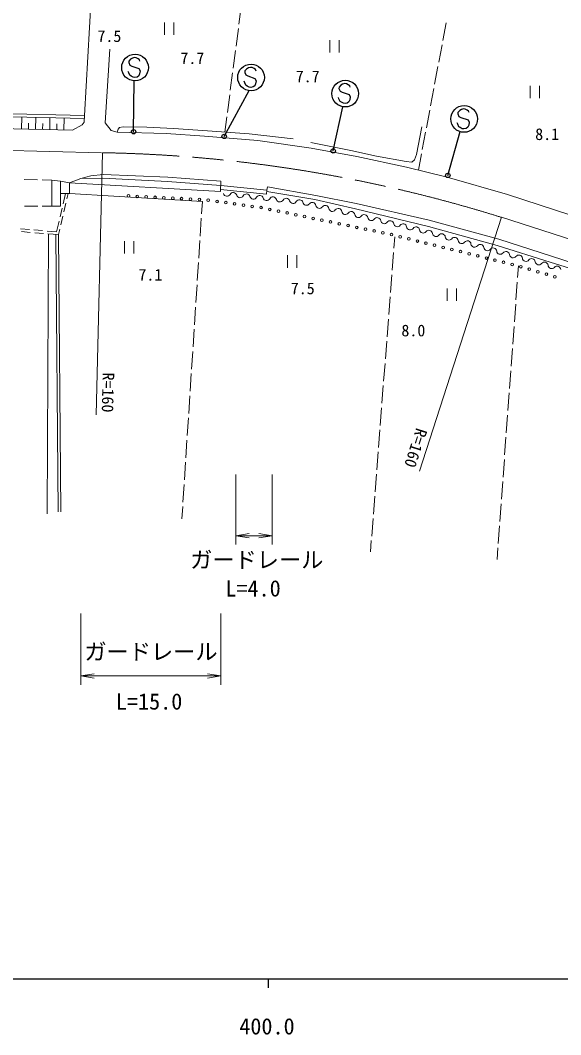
# Model space of a CAD drawing. Units: millimetres, scale not verified. Extents: x 40000 to 680000, y 20000 to 380000.
# Drawn here: x 440072 to 500919, y 198715 to 312831 of the extents above; entities that cross this region are included whole.
import ezdxf
from ezdxf.enums import TextEntityAlignment as Align

# ---------------------------------------------------------------- set-up
doc = ezdxf.new("R2010")
doc.units = ezdxf.units.MM
doc.header["$LTSCALE"] = 1000
doc.linetypes.add('CHAIN', pattern=[18.5, 12, -1.5, 3.5, -1.5])
for name, color, linetype, lineweight in [('M-BMK', 2, 'CHAIN', 13), ('M-STR-HTXT', 7, 'Continuous', 13), ('M-STR-STRC', 7, 'Continuous', 25), ('M-TTL-BAND', 7, 'Continuous', 25), ('M-WORK', 1, 'Continuous', 13)]:
    doc.layers.add(name, color=color, linetype=linetype, lineweight=lineweight)
doc.styles.add('ＭＳ ゴシック', font='')
doc.styles.get('ＭＳ ゴシック').set_extended_font_data('MS Gothic')

# ---------------------------------------------------------------- blocks, each defined once
blk = doc.blocks.new('open_arrow')
at = {"color": 0, "linetype": 'Continuous', "lineweight": -2}
blk.add_lwpolyline([(7.5, 1.25), (0, 0), (7.5, -1.25)], dxfattribs=at)

msp = doc.modelspace()

# ---------------------------------------------------------------- linework, layer by layer
at = {"layer": 'M-BMK'}
for p, q in [((363244, 299990), (449312, 297936)), ((494235, 290666), (548111, 273298))]:
    msp.add_line(p, q, dxfattribs=at)
msp.add_arc((446473, 137961), 160000, 72.63187, 88.98327, dxfattribs=at)
at = {"layer": 'M-STR-HTXT'}
for p, q in [((449312, 297936), (448608, 268443)), ((494235, 290666), (485032, 262120)), ((464351, 261731), (464351, 253844)), ((468444, 261731), (468444, 253844)), ((464351, 254844), (468444, 254844)), ((446905, 246084), (446905, 238079)), ((462647, 246084), (462647, 238079)), ((446905, 239079), (462647, 239079))]:
    msp.add_line(p, q, dxfattribs=at)
at = {"layer": 'M-STR-STRC'}
for p, q in [((452306, 308240), (452282, 308070)), ((452499, 308448), (452306, 308240)), ((452696, 308587), (452499, 308448)), ((452945, 308637), (452696, 308587)), ((453118, 308613), (452945, 308637)), ((453335, 308504), (453118, 308613)), ((453500, 308392), (453335, 308504)), ((453551, 308225), (453500, 308392)), ((452286, 306907), (452227, 307072)), ((452282, 308070), (452411, 307796)), ((452411, 307796), (452637, 307686)), ((452637, 307686), (453436, 307403)), ((453436, 307403), (453556, 307144)), ((453556, 307144), (453511, 306803)), ((465367, 307132), (465344, 306961)), ((465560, 307340), (465367, 307132)), ((465757, 307479), (465560, 307340)), ((466006, 307529), (465757, 307479)), ((466180, 307505), (466006, 307529)), ((466396, 307396), (466180, 307505)), ((466561, 307284), (466396, 307396)), ((466612, 307117), (466561, 307284)), ((452412, 306641), (452286, 306907)), ((452567, 306531), (452412, 306641)), ((452786, 306418), (452567, 306531)), ((452967, 306393), (452786, 306418)), ((452833, 300296), (452886, 306014)), ((453218, 306436), (452967, 306393)), ((453405, 306580), (453218, 306436)), ((453511, 306803), (453405, 306580)), ((465347, 305799), (465289, 305964)), ((465344, 306961), (465472, 306688)), ((465472, 306688), (465698, 306578)), ((465698, 306578), (466497, 306295)), ((466497, 306295), (466617, 306036)), ((466617, 306036), (466573, 305695)), ((463032, 299767), (465827, 304919)), ((465473, 305533), (465347, 305799)), ((465628, 305422), (465473, 305533)), ((465847, 305310), (465628, 305422)), ((466028, 305284), (465847, 305310)), ((466279, 305327), (466028, 305284)), ((466466, 305471), (466279, 305327)), ((466573, 305695), (466466, 305471)), ((475975, 305311), (475951, 305141)), ((475951, 305141), (476079, 304867)), ((476167, 305519), (475975, 305311)), ((476079, 304867), (476306, 304757)), ((476364, 305658), (476167, 305519)), ((476306, 304757), (477104, 304474)), ((476613, 305709), (476364, 305658)), ((476787, 305684), (476613, 305709)), ((477003, 305575), (476787, 305684)), ((477168, 305464), (477003, 305575)), ((477220, 305296), (477168, 305464)), ((475954, 303978), (475896, 304143)), ((476080, 303712), (475954, 303978)), ((476235, 303602), (476080, 303712)), ((476455, 303489), (476235, 303602)), ((477073, 303651), (476886, 303507)), ((477180, 303874), (477073, 303651)), ((477104, 304474), (477224, 304216)), ((477224, 304216), (477180, 303874)), ((475303, 298133), (476376, 303109)), ((476635, 303464), (476455, 303489)), ((476886, 303507), (476635, 303464)), ((489352, 302461), (489329, 302291)), ((489545, 302669), (489352, 302461)), ((489742, 302809), (489545, 302669)), ((489991, 302859), (489742, 302809)), ((490165, 302834), (489991, 302859)), ((490381, 302726), (490165, 302834)), ((490546, 302614), (490381, 302726)), ((490597, 302447), (490546, 302614)), ((489332, 301129), (489274, 301294)), ((489329, 302291), (489457, 302017)), ((489457, 302017), (489683, 301907)), ((489683, 301907), (490482, 301625)), ((490482, 301625), (490602, 301366)), ((490602, 301366), (490558, 301025)), ((488204, 295382), (489580, 300304)), ((489458, 300862), (489332, 301129)), ((489613, 300752), (489458, 300862)), ((489832, 300639), (489613, 300752)), ((490013, 300614), (489832, 300639)), ((490264, 300657), (490013, 300614)), ((490451, 300801), (490264, 300657)), ((490558, 301025), (490451, 300801))]:
    msp.add_line(p, q, dxfattribs=at)
for centre, radius in [((452993, 307510), 1500), ((466054, 306402), 1500), ((476661, 304581), 1500), ((490039, 301732), 1500), ((452833, 300296), 250), ((463032, 299767), 250), ((475303, 298133), 250), ((488204, 295382), 250)]:
    msp.add_circle(centre, radius, dxfattribs=at)
at = {"layer": 'M-TTL-BAND'}
for p, q in [((40000, 205000), (579000, 205000)), ((468000, 205000), (468000, 204000))]:
    msp.add_line(p, q, dxfattribs=at)
at = {"layer": 'M-WORK'}
for p, q in [((447314, 302122), (448264, 318671)), ((464690, 312392), (464948, 314375)), ((456328, 312587), (456328, 311187)), ((457378, 311187), (457378, 312587)), ((464367, 309912), (464625, 311896)), ((487648, 310569), (488018, 312535)), ((474909, 310608), (474909, 309208)), ((475959, 309208), (475959, 310608)), ((464044, 307433), (464302, 309417)), ((487185, 308112), (487555, 310078)), ((486723, 305656), (487093, 307621)), ((463721, 304954), (463979, 306938)), ((320265, 304924), (447305, 301772)), ((320274, 305274), (447314, 302122)), ((486260, 303199), (486630, 305164)), ((497469, 305462), (497469, 304062)), ((498519, 304062), (498519, 305462)), ((463397, 302475), (463656, 304459)), ((485798, 300742), (486168, 302707)), ((440207, 300618), (440237, 301947)), ((441798, 300582), (441828, 301907)), ((443384, 300546), (443414, 301868)), ((444967, 300510), (444996, 301829)), ((463107, 300247), (463333, 301980)), ((441002, 300600), (441017, 301263)), ((442591, 300564), (442606, 301225)), ((444175, 300528), (444190, 301187)), ((485335, 298285), (485705, 300250)), ((484902, 295985), (485242, 297794)), ((440528, 294908), (442027, 294876)), ((442527, 294865), (443615, 294842)), ((445164, 293340), (444889, 292165)), ((445470, 293334), (445330, 292732)), ((445624, 293331), (460580, 292449)), ((445216, 292245), (444988, 291272)), ((460580, 292449), (460489, 291055)), ((442049, 291936), (440549, 291938)), ((443612, 291934), (442549, 291935)), ((444775, 291678), (444547, 290704)), ((444434, 290217), (444159, 289042)), ((444874, 290785), (444647, 289811)), ((460457, 290556), (460328, 288560)), ((441093, 289284), (440096, 289362)), ((441198, 288975), (440201, 289053)), ((442588, 289166), (441591, 289245)), ((442693, 288857), (441696, 288935)), ((444159, 289042), (443087, 289127)), ((443269, 288811), (443093, 257303)), ((444392, 288723), (443191, 288817)), ((444092, 288720), (444328, 257518)), ((444533, 289324), (444392, 288723)), ((444392, 288723), (444628, 257521)), ((451798, 287980), (451798, 286580)), ((452848, 286580), (452848, 287980)), ((460295, 288062), (460166, 286066)), ((482234, 288467), (482137, 287200)), ((482098, 286701), (481944, 284707)), ((460134, 285567), (460005, 283571)), ((470163, 286397), (470163, 284997)), ((471213, 284997), (471213, 286397)), ((481906, 284209), (481752, 282215)), ((496160, 285193), (496065, 283886)), ((459972, 283072), (459843, 281076)), ((496028, 283387), (495883, 281393)), ((488132, 282677), (488132, 281277)), ((489182, 281277), (489182, 282677)), ((481713, 281716), (481559, 279722)), ((495846, 280894), (495700, 278899)), ((459811, 280577), (459682, 278581)), ((481521, 279224), (481367, 277230)), ((459649, 278082), (459520, 276087)), ((495664, 278401), (495518, 276406)), ((481328, 276731), (481174, 274737)), ((459488, 275588), (459358, 273592)), ((495482, 275907), (495336, 273913)), ((481136, 274239), (480982, 272244)), ((459326, 273093), (459197, 271097)), ((495300, 273414), (495154, 271419)), ((480943, 271746), (480789, 269752)), ((459165, 270598), (459035, 268602)), ((495117, 270921), (494972, 268926)), ((480751, 269253), (480597, 267259)), ((494935, 268427), (494789, 266433)), ((459003, 268103), (458874, 266108)), ((480558, 266761), (480404, 264767)), ((494753, 265934), (494607, 263939)), ((458841, 265609), (458712, 263613)), ((480366, 264268), (480212, 262274)), ((458680, 263114), (458551, 261118)), ((494571, 263441), (494425, 261446)), ((480173, 261776), (480019, 259782)), ((458518, 260619), (458389, 258623)), ((494389, 260947), (494243, 258953)), ((479981, 259283), (479827, 257289)), ((458357, 258124), (458266, 256731)), ((494206, 258454), (494061, 256459)), ((479788, 256790), (479634, 254796)), ((494024, 255961), (493879, 253966)), ((479596, 254298), (479498, 253031)), ((493842, 253467), (493747, 252160))]:
    msp.add_line(p, q, dxfattribs=at)
for points in [[(450144, 309599), (449617, 301308), (450297, 300440), (450977, 300229)], [(163182, 308260), (165217, 306850), (198704, 306216), (221977, 305477), (253324, 304633), (304144, 303789), (356546, 302469), (398131, 301572), (445966, 300488), (447032, 301058), (447251, 301381), (447314, 302122)], [(450977, 300229), (451083, 300576), (451250, 300754), (451646, 300827), (454320, 300790), (457337, 300665), (461168, 300384), (465843, 300055), (470785, 299508)], [(450977, 300229), (456483, 300077), (460810, 299795), (466826, 299303), (472807, 298458), (477979, 297508), (483573, 296312), (488146, 295186), (494941, 293232), (529190, 282044), (546095, 276784), (550422, 275166), (553764, 273829), (556931, 272281), (559444, 270935)], [(472802, 299086), (477274, 298179), (480166, 297538), (483528, 296928), (484138, 296865), (484451, 297116), (484670, 297741), (485264, 300837)], [(444613, 294727), (445624, 294540), (445624, 293331), (444613, 293351)], [(446905, 295048), (449356, 295052), (456642, 294677), (462634, 294253)], [(462634, 294253), (467850, 293737), (467788, 293268), (462622, 293800)], [(467829, 293574), (473229, 292653), (477816, 291621), (486020, 289640), (493775, 287482), (499717, 285622), (505190, 283949), (510381, 282119), (510616, 282807), (505331, 284543), (499889, 286310), (493932, 288202), (486114, 290328), (477905, 292220), (473339, 293111), (467913, 294096), (467850, 293737)]]:
    msp.add_lwpolyline(points, dxfattribs=at)
for points in [[(443615, 294842), (443612, 291934), (444613, 291934), (444613, 294727)], [(445624, 294540), (446905, 295048), (447999, 295330), (449391, 295470), (456693, 295173), (462647, 294716), (462615, 293559)]]:
    msp.add_lwpolyline(points, close=True, dxfattribs=at)
for centre in [(452248, 293074), (453247, 293022), (454245, 292971), (455244, 292920), (456243, 292868), (457241, 292817), (458240, 292765), (459239, 292714), (460237, 292663), (461235, 292596), (462225, 292456), (463215, 292316), (464205, 292176), (465195, 292036), (466185, 291896), (467176, 291756), (468156, 291562), (469136, 291359), (470115, 291157), (471094, 290954), (472073, 290752), (473053, 290549), (474032, 290347), (475011, 290144), (475991, 289941), (476970, 289739), (477949, 289536), (478928, 289334), (479908, 289131), (480887, 288929), (481865, 288720), (482836, 288481), (483807, 288241), (484777, 288002), (485748, 287762), (486719, 287523), (487690, 287283), (488661, 287043), (489632, 286804), (490603, 286564), (491574, 286325), (492545, 286085), (493515, 285846), (494486, 285606), (495457, 285366), (496425, 285114), (497383, 284829), (498342, 284544), (499300, 284260), (500259, 283975)]:
    msp.add_circle(centre, 150, dxfattribs=at)
for centre, start, end in [((463335, 293442), 196.42596, 331.18623), ((464047, 293050), 16.42596, 151.18623), ((465538, 292889), 16.42596, 151.18623), ((464826, 293280), 196.42596, 331.18623), ((466317, 293118), 196.42596, 331.18623), ((467029, 292727), 16.42596, 151.18623), ((467809, 292957), 196.42596, 331.18623), ((468520, 292565), 16.42596, 151.18623), ((469300, 292795), 196.42596, 331.18623), ((470012, 292403), 16.42596, 151.18623), ((470791, 292633), 196.42596, 331.18623), ((471503, 292241), 16.42596, 151.18623), ((472293, 292422), 189.33839, 324.09866), ((472952, 291946), 9.33839, 144.09866), ((473753, 292077), 189.33839, 324.09866), ((474412, 291601), 9.33839, 144.09866), ((475213, 291733), 189.33839, 324.09866), ((475871, 291256), 9.33839, 144.09866), ((476673, 291388), 189.33839, 324.09866), ((477331, 290912), 9.33839, 144.09866), ((478133, 291044), 189.33839, 324.09866), ((478791, 290567), 9.33839, 144.09866), ((479593, 290699), 189.33839, 324.09866), ((480251, 290223), 9.33839, 144.09866), ((481053, 290354), 189.33839, 324.09866), ((481711, 289878), 9.33839, 144.09866), ((482513, 290010), 189.33839, 324.09866), ((483171, 289533), 9.33839, 144.09866), ((483973, 289665), 189.33839, 324.09866), ((484631, 289189), 9.33839, 144.09866), ((485435, 289306), 187.22294, 321.98321), ((486075, 288805), 7.22294, 141.98321), ((486881, 288908), 187.22294, 321.98321), ((487521, 288407), 7.22294, 141.98321), ((488327, 288509), 187.22294, 321.98321), ((488967, 288009), 7.22294, 141.98321), ((489773, 288111), 187.22294, 321.98321), ((490413, 287611), 7.22294, 141.98321), ((491219, 287713), 187.22294, 321.98321), ((491859, 287212), 7.22294, 141.98321), ((492665, 287314), 187.22294, 321.98321), ((493305, 286814), 7.22294, 141.98321), ((494112, 286916), 187.22294, 321.98321), ((494752, 286416), 7.22294, 141.98321), ((495558, 286518), 187.22294, 321.98321), ((496198, 286018), 7.22294, 141.98321), ((497004, 286120), 187.22294, 321.98321), ((497644, 285619), 7.22294, 141.98321), ((498450, 285721), 187.22294, 321.98321), ((499090, 285221), 7.22294, 141.98321), ((499898, 285304), 184.46858, 319.22885), ((500514, 284773), 4.46858, 139.22885)]:
    msp.add_arc(centre, 406, start, end, dxfattribs=at)

# ---------------------------------------------------------------- block references
at = {"layer": 'M-STR-HTXT', "xscale": 200, "yscale": 200}
for p in [(464351, 254844), (446905, 239079)]:
    msp.add_blockref('open_arrow', p, dxfattribs=at)
at = {"layer": 'M-STR-HTXT', "xscale": 200, "yscale": 200, "rotation": 180}
for p in [(468444, 254844), (462647, 239079)]:
    msp.add_blockref('open_arrow', p, dxfattribs=at)

# ---------------------------------------------------------------- texts
at = {"layer": 'M-STR-HTXT', "style": 'ＭＳ ゴシック'}
for rotation, p in [(268.633, (449956, 270958)), (252.132, (484604, 264715))]:
    msp.add_text('R=160', height=1320, rotation=rotation, dxfattribs=at).set_placement(p, align=Align.MIDDLE_CENTER)
for p in [(466699, 252140), (454786, 241810)]:
    msp.add_text('ガードレール', height=1833, dxfattribs=at).set_placement(p, align=Align.MIDDLE_CENTER)
for s, p in [('L=4.0', (466277, 247461)), ('L=15.0', (454575, 234738))]:
    msp.add_text(s, height=1833, dxfattribs=at).set_placement(p, align=Align.BOTTOM_CENTER)
at = {"layer": 'M-TTL-BAND', "style": 'ＭＳ ゴシック'}
msp.add_text('400.0', height=1833, dxfattribs=at).set_placement((467844, 198195), align=Align.BOTTOM_CENTER)
at = {"layer": 'M-WORK', "style": 'ＭＳ ゴシック'}
for s, p in [('7.5', (450105, 311051)), ('7.7', (459446, 308571)), ('7.7', (472428, 306512)), ('8.1', (499394, 300021)), ('7.1', (454722, 284203)), ('7.5', (471873, 282673)), ('8.0', (484328, 277936))]:
    msp.add_text(s, height=1320, dxfattribs=at).set_placement(p, align=Align.MIDDLE_CENTER)

doc.saveas('drawing.dxf')
